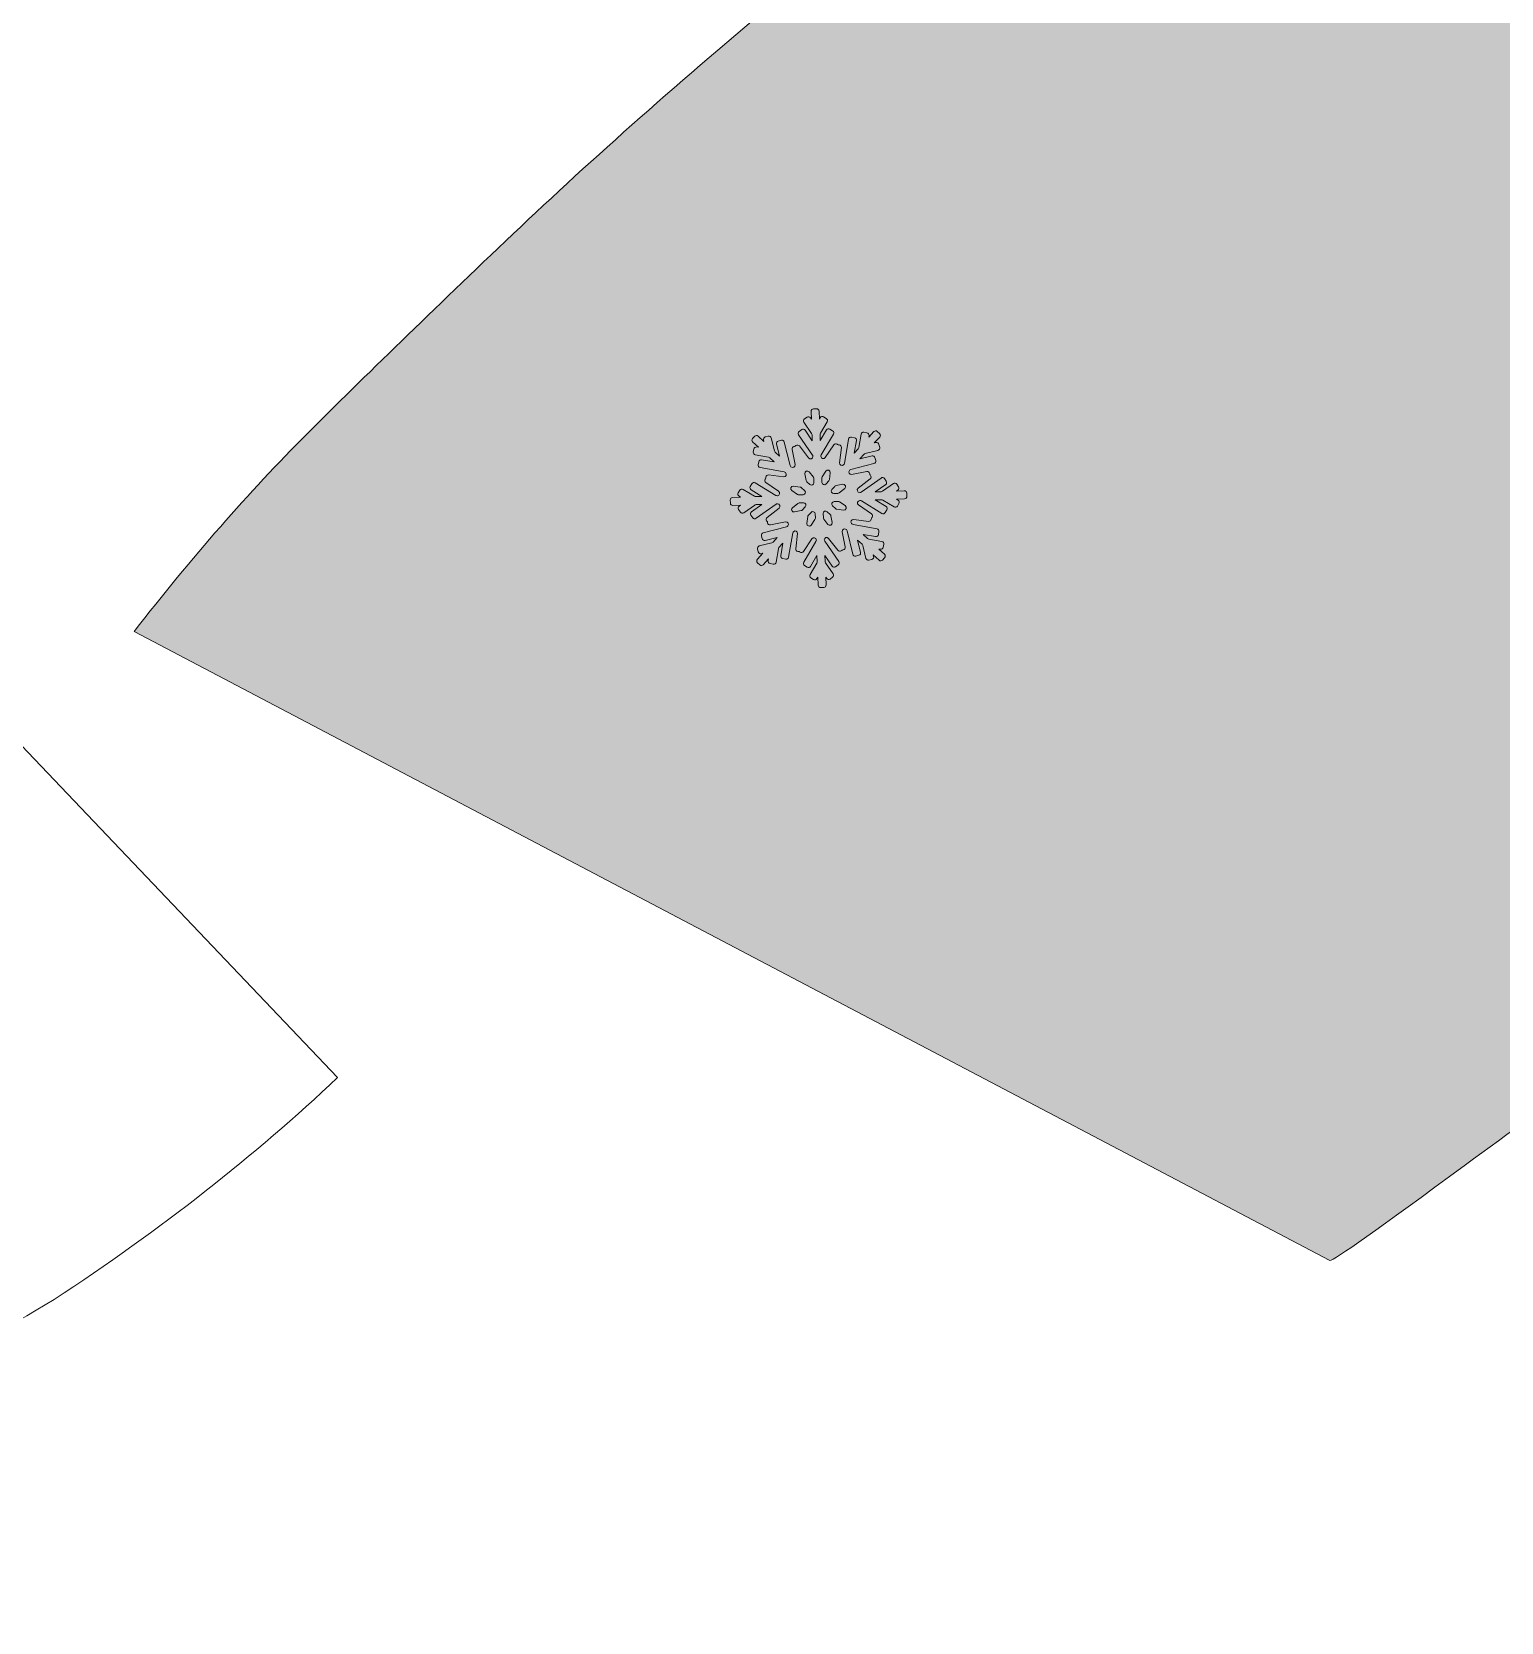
# Model space of a CAD drawing. Header units: millimetres. Extents: x 6 to 192, y -123 to -19.
# Drawn here: x 95.56 to 119.6, y -122.76 to -96.75 of the extents above; entities that cross this region are included whole.
import ezdxf

# ---------------------------------------------------------------- set-up
doc = ezdxf.new("R2010")
doc.units = ezdxf.units.MM
doc.header["$MEASUREMENT"] = 0
for name, color, linetype in [('engraving', 7, 'Continuous'), ('Layer 1', 7, 'Continuous'), ('Layer 2', 7, 'Continuous')]:
    doc.layers.add(name, color=color, linetype=linetype)

msp = doc.modelspace()

# ---------------------------------------------------------------- hatches: boundary and pattern name
at = {"layer": 'Layer 1'}
h = msp.add_hatch(color=2, dxfattribs=at)
h.dxf.hatch_style = 2
edge = h.paths.add_edge_path()
edge.add_spline(control_points=[(177.812, -93.85), (176.467, -94.657), (175.24, -95.279), (174.131, -95.716), (173.022, -96.154), (171.927, -96.439), (170.853, -96.573), (169.777, -96.709), (168.668, -96.691), (167.525, -96.523), (166.382, -96.356), (165.071, -96.069), (163.592, -95.665), (166.349, -92.372), (168.685, -88.49), (170.601, -84.018), (172.518, -79.547), (173.475, -74.992), (173.475, -70.352), (173.475, -65.108), (172.483, -60.184), (170.5, -55.578), (168.516, -50.974), (165.811, -46.956), (162.382, -43.527), (158.953, -40.098), (154.935, -37.393), (150.331, -35.409), (148.214, -34.498), (146.029, -33.798), (143.778, -33.306), (143.229, -31.368), (141.514, -29.909), (139.444, -29.751), (140.949, -28.636), (141.929, -26.852), (141.929, -24.835), (141.929, -21.455), (139.189, -18.715), (135.808, -18.715), (132.428, -18.715), (129.688, -21.455), (129.688, -24.835), (129.688, -26.852), (130.667, -28.636), (132.172, -29.751), (130.144, -29.906), (128.457, -31.31), (127.874, -33.19), (125.431, -33.686), (123.067, -34.425), (120.782, -35.409), (116.177, -37.393), (112.159, -40.098), (108.731, -43.527), (105.302, -46.956), (102.595, -50.974), (100.612, -55.578), (98.628, -60.184), (97.637, -65.108), (97.637, -70.352), (97.637, -75.395), (98.527, -80.102), (100.31, -84.472), (102.09, -88.843), (104.596, -92.74), (107.823, -96.17), (106.209, -97.516), (104.747, -98.809), (103.436, -100.053), (102.125, -101.298), (100.998, -102.39), (100.058, -103.33), (99.115, -104.272), (98.174, -105.347), (97.234, -106.557), (97.234, -106.557), (116.799, -116.844), (116.799, -116.844), (116.865, -116.844), (117.605, -116.322), (119.017, -115.28), (120.429, -114.237), (122.108, -113.095), (124.059, -111.851), (126.009, -110.607), (128.026, -109.464), (130.111, -108.423), (132.193, -107.38), (134.009, -106.86), (135.556, -106.86), (136.699, -106.86), (137.876, -107.044), (139.086, -107.414), (140.296, -107.783), (141.523, -108.237), (142.767, -108.776), (144.01, -109.313), (145.271, -109.901), (146.548, -110.541), (147.825, -111.178), (149.104, -111.767), (150.381, -112.306), (152.196, -113.112), (154.045, -113.884), (155.927, -114.625), (157.81, -115.364), (159.725, -115.986), (161.676, -116.491), (163.626, -116.995), (165.625, -117.331), (167.677, -117.499), (169.727, -117.666), (171.827, -117.583), (173.979, -117.247), (176.869, -116.776), (179.426, -116.07), (181.644, -115.129), (183.863, -114.187), (185.744, -113.247), (187.292, -112.306), (189.039, -111.162), (190.585, -109.951), (191.93, -108.674), (191.93, -108.674), (177.812, -93.85), (177.812, -93.85)], knot_values=[0, 0, 0, 0, 1, 1, 1, 2, 2, 2, 3, 3, 3, 4, 4, 4, 5, 5, 5, 6, 6, 6, 7, 7, 7, 8, 8, 8, 9, 9, 9, 10, 10, 10, 11, 11, 11, 12, 12, 12, 13, 13, 13, 14, 14, 14, 15, 15, 15, 16, 16, 16, 17, 17, 17, 18, 18, 18, 19, 19, 19, 20, 20, 20, 21, 21, 21, 22, 22, 22, 23, 23, 23, 24, 24, 24, 25, 25, 25, 26, 26, 26, 27, 27, 27, 28, 28, 28, 29, 29, 29, 30, 30, 30, 31, 31, 31, 32, 32, 32, 33, 33, 33, 34, 34, 34, 35, 35, 35, 36, 36, 36, 37, 37, 37, 38, 38, 38, 39, 39, 39, 40, 40, 40, 41, 41, 41, 42, 42, 42, 42], degree=3, periodic=1)
edge = h.paths.add_edge_path()
edge.add_spline(control_points=[(132.001, -24.835), (132.001, -22.736), (133.709, -21.028), (135.808, -21.028), (137.908, -21.028), (139.616, -22.736), (139.616, -24.835), (139.616, -26.935), (137.908, -28.643), (135.808, -28.643), (133.709, -28.643), (132.001, -26.935), (132.001, -24.835)], knot_values=[0, 0, 0, 0, 1, 1, 1, 2, 2, 2, 3, 3, 3, 4, 4, 4, 4], degree=3, periodic=1)
edge = h.paths.add_edge_path()
edge.add_spline(control_points=[(150.532, -76.504), (149.691, -78.455), (148.566, -80.152), (147.154, -81.597), (145.742, -83.044), (144.061, -84.186), (142.111, -85.026), (140.16, -85.867), (138.078, -86.286), (135.859, -86.286), (133.64, -86.286), (131.556, -85.867), (129.607, -85.026), (127.655, -84.186), (125.958, -83.044), (124.513, -81.597), (123.067, -80.152), (121.924, -78.455), (121.085, -76.504), (120.243, -74.555), (119.824, -72.47), (119.824, -70.252), (119.824, -68.033), (120.243, -65.95), (121.085, -63.999), (121.924, -62.05), (123.067, -60.369), (124.513, -58.957), (125.958, -57.545), (127.655, -56.42), (129.607, -55.578), (131.556, -54.738), (133.64, -54.318), (135.859, -54.318), (138.078, -54.318), (140.16, -54.738), (142.111, -55.578), (144.061, -56.42), (145.742, -57.545), (147.154, -58.957), (148.566, -60.369), (149.691, -62.05), (150.532, -63.999), (151.372, -65.95), (151.793, -68.033), (151.793, -70.252), (151.793, -72.47), (151.372, -74.555), (150.532, -76.504)], knot_values=[0, 0, 0, 0, 1, 1, 1, 2, 2, 2, 3, 3, 3, 4, 4, 4, 5, 5, 5, 6, 6, 6, 7, 7, 7, 8, 8, 8, 9, 9, 9, 10, 10, 10, 11, 11, 11, 12, 12, 12, 13, 13, 13, 14, 14, 14, 15, 15, 15, 16, 16, 16, 16], degree=3, periodic=1)

# ---------------------------------------------------------------- linework, layer by layer
at = {"layer": 'engraving', "lineweight": 0}
for points, knots in [([(109.878, -104.293), (109.877, -104.271), (109.858, -104.254), (109.836, -104.255), (109.836, -104.255), (109.71, -104.26), (109.71, -104.26), (109.71, -104.26), (109.733, -104.244), (109.733, -104.244), (109.751, -104.231), (109.756, -104.206), (109.743, -104.189), (109.743, -104.189), (109.714, -104.146), (109.714, -104.146), (109.701, -104.128), (109.676, -104.123), (109.658, -104.136), (109.658, -104.136), (109.479, -104.263), (109.479, -104.263), (109.473, -104.267), (109.465, -104.27), (109.458, -104.27), (109.458, -104.27), (109.361, -104.274), (109.361, -104.274), (109.361, -104.274), (109.532, -104.153), (109.532, -104.153), (109.549, -104.141), (109.554, -104.116), (109.541, -104.098), (109.541, -104.098), (109.512, -104.056), (109.512, -104.056), (109.499, -104.038), (109.474, -104.033), (109.456, -104.046), (109.456, -104.046), (109.13, -104.276), (109.13, -104.276), (109.124, -104.281), (109.117, -104.283), (109.109, -104.283), (109.109, -104.283), (109.107, -104.283), (109.107, -104.283), (109.069, -104.285), (109.051, -104.236), (109.081, -104.213), (109.081, -104.213), (109.277, -104.059), (109.277, -104.059), (109.294, -104.045), (109.297, -104.021), (109.283, -104.003), (109.283, -104.003), (109.277, -103.995), (109.277, -103.995), (109.273, -103.99), (109.271, -103.985), (109.27, -103.979), (109.27, -103.979), (109.268, -103.969), (109.268, -103.969), (109.264, -103.947), (109.243, -103.933), (109.221, -103.937), (109.221, -103.937), (108.974, -103.987), (108.974, -103.987), (108.937, -103.994), (108.911, -103.949), (108.937, -103.921), (108.937, -103.921), (108.941, -103.916), (108.941, -103.916), (108.947, -103.911), (108.953, -103.907), (108.961, -103.905), (108.961, -103.905), (109.339, -103.81), (109.339, -103.81), (109.361, -103.804), (109.374, -103.783), (109.368, -103.762), (109.368, -103.762), (109.356, -103.711), (109.356, -103.711), (109.351, -103.69), (109.329, -103.677), (109.308, -103.682), (109.308, -103.682), (109.109, -103.732), (109.109, -103.732), (109.109, -103.732), (109.178, -103.657), (109.178, -103.657), (109.183, -103.652), (109.19, -103.647), (109.197, -103.646), (109.197, -103.646), (109.405, -103.594), (109.405, -103.594), (109.426, -103.588), (109.439, -103.567), (109.434, -103.545), (109.434, -103.545), (109.421, -103.495), (109.421, -103.495), (109.416, -103.474), (109.394, -103.461), (109.373, -103.466), (109.373, -103.466), (109.346, -103.473), (109.346, -103.473), (109.346, -103.473), (109.435, -103.376), (109.435, -103.376), (109.45, -103.36), (109.449, -103.335), (109.433, -103.32), (109.433, -103.32), (109.395, -103.285), (109.395, -103.285), (109.379, -103.27), (109.354, -103.271), (109.339, -103.287), (109.339, -103.287), (109.254, -103.38), (109.254, -103.38), (109.254, -103.38), (109.259, -103.352), (109.259, -103.352), (109.262, -103.331), (109.248, -103.31), (109.226, -103.306), (109.226, -103.306), (109.176, -103.297), (109.176, -103.297), (109.155, -103.293), (109.134, -103.308), (109.13, -103.329), (109.13, -103.329), (109.092, -103.548), (109.092, -103.548), (109.091, -103.555), (109.087, -103.562), (109.082, -103.568), (109.082, -103.568), (109.017, -103.639), (109.017, -103.639), (109.017, -103.639), (109.053, -103.433), (109.053, -103.433), (109.057, -103.411), (109.043, -103.391), (109.021, -103.387), (109.021, -103.387), (108.971, -103.378), (108.971, -103.378), (108.949, -103.374), (108.929, -103.388), (108.925, -103.41), (108.925, -103.41), (108.856, -103.807), (108.856, -103.807), (108.854, -103.814), (108.851, -103.821), (108.846, -103.827), (108.846, -103.827), (108.846, -103.827), (108.846, -103.827), (108.82, -103.855), (108.772, -103.834), (108.777, -103.795), (108.777, -103.795), (108.807, -103.548), (108.807, -103.548), (108.81, -103.526), (108.794, -103.507), (108.773, -103.504), (108.773, -103.504), (108.763, -103.503), (108.763, -103.503), (108.757, -103.502), (108.751, -103.5), (108.746, -103.496), (108.746, -103.496), (108.738, -103.491), (108.738, -103.491), (108.72, -103.478), (108.695, -103.483), (108.683, -103.502), (108.683, -103.502), (108.544, -103.711), (108.544, -103.711), (108.523, -103.744), (108.473, -103.73), (108.471, -103.691), (108.471, -103.691), (108.471, -103.687), (108.471, -103.687), (108.471, -103.679), (108.473, -103.671), (108.477, -103.665), (108.477, -103.665), (108.678, -103.326), (108.678, -103.326), (108.689, -103.307), (108.683, -103.283), (108.664, -103.272), (108.664, -103.272), (108.62, -103.245), (108.62, -103.245), (108.602, -103.234), (108.577, -103.24), (108.566, -103.259), (108.566, -103.259), (108.461, -103.435), (108.461, -103.435), (108.461, -103.435), (108.457, -103.334), (108.457, -103.334), (108.457, -103.326), (108.459, -103.319), (108.463, -103.312), (108.463, -103.312), (108.573, -103.126), (108.573, -103.126), (108.584, -103.107), (108.578, -103.083), (108.559, -103.072), (108.559, -103.072), (108.516, -103.045), (108.516, -103.045), (108.497, -103.034), (108.472, -103.04), (108.461, -103.059), (108.461, -103.059), (108.447, -103.082), (108.447, -103.082), (108.447, -103.082), (108.441, -102.951), (108.441, -102.951), (108.441, -102.929), (108.422, -102.912), (108.4, -102.913), (108.4, -102.913), (108.349, -102.915), (108.349, -102.915), (108.327, -102.915), (108.31, -102.934), (108.311, -102.956), (108.311, -102.956), (108.316, -103.083), (108.316, -103.083), (108.316, -103.083), (108.301, -103.06), (108.301, -103.06), (108.288, -103.042), (108.263, -103.038), (108.245, -103.051), (108.245, -103.051), (108.204, -103.08), (108.204, -103.08), (108.186, -103.093), (108.181, -103.117), (108.194, -103.135), (108.194, -103.135), (108.32, -103.317), (108.32, -103.317), (108.324, -103.323), (108.326, -103.331), (108.327, -103.338), (108.327, -103.338), (108.331, -103.436), (108.331, -103.436), (108.331, -103.436), (108.212, -103.264), (108.212, -103.264), (108.2, -103.246), (108.175, -103.242), (108.157, -103.255), (108.157, -103.255), (108.115, -103.284), (108.115, -103.284), (108.097, -103.297), (108.093, -103.321), (108.105, -103.339), (108.105, -103.339), (108.334, -103.67), (108.334, -103.67), (108.338, -103.676), (108.341, -103.684), (108.341, -103.691), (108.341, -103.691), (108.341, -103.692), (108.341, -103.692), (108.343, -103.73), (108.294, -103.748), (108.27, -103.718), (108.27, -103.718), (108.12, -103.522), (108.12, -103.522), (108.106, -103.505), (108.081, -103.502), (108.063, -103.515), (108.063, -103.515), (108.056, -103.521), (108.056, -103.521), (108.051, -103.525), (108.045, -103.528), (108.039, -103.529), (108.039, -103.529), (108.03, -103.531), (108.03, -103.531), (108.008, -103.535), (107.995, -103.556), (107.999, -103.577), (107.999, -103.577), (108.048, -103.826), (108.048, -103.826), (108.055, -103.864), (108.01, -103.889), (107.982, -103.863), (107.982, -103.863), (107.979, -103.861), (107.979, -103.861), (107.974, -103.856), (107.97, -103.849), (107.968, -103.841), (107.968, -103.841), (107.873, -103.457), (107.873, -103.457), (107.868, -103.436), (107.846, -103.423), (107.825, -103.428), (107.825, -103.428), (107.775, -103.441), (107.775, -103.441), (107.754, -103.446), (107.741, -103.468), (107.747, -103.489), (107.747, -103.489), (107.796, -103.689), (107.796, -103.689), (107.796, -103.689), (107.723, -103.621), (107.723, -103.621), (107.717, -103.616), (107.713, -103.609), (107.711, -103.601), (107.711, -103.601), (107.659, -103.391), (107.659, -103.391), (107.654, -103.369), (107.632, -103.356), (107.611, -103.362), (107.611, -103.362), (107.562, -103.374), (107.562, -103.374), (107.54, -103.379), (107.527, -103.401), (107.533, -103.422), (107.533, -103.422), (107.539, -103.449), (107.539, -103.449), (107.539, -103.449), (107.444, -103.36), (107.444, -103.36), (107.428, -103.345), (107.403, -103.346), (107.388, -103.363), (107.388, -103.363), (107.353, -103.4), (107.353, -103.4), (107.338, -103.417), (107.339, -103.441), (107.355, -103.456), (107.355, -103.456), (107.449, -103.543), (107.449, -103.543), (107.449, -103.543), (107.421, -103.538), (107.421, -103.538), (107.4, -103.535), (107.379, -103.549), (107.375, -103.571), (107.375, -103.571), (107.366, -103.622), (107.366, -103.622), (107.363, -103.643), (107.377, -103.664), (107.398, -103.668), (107.398, -103.668), (107.614, -103.707), (107.614, -103.707), (107.621, -103.708), (107.628, -103.711), (107.634, -103.717), (107.634, -103.717), (107.705, -103.783), (107.705, -103.783), (107.705, -103.783), (107.501, -103.747), (107.501, -103.747), (107.48, -103.743), (107.459, -103.757), (107.455, -103.779), (107.455, -103.779), (107.446, -103.83), (107.446, -103.83), (107.443, -103.851), (107.457, -103.872), (107.478, -103.876), (107.478, -103.876), (107.871, -103.947), (107.871, -103.947), (107.878, -103.948), (107.885, -103.951), (107.891, -103.957), (107.891, -103.957), (107.892, -103.958), (107.892, -103.958), (107.921, -103.985), (107.898, -104.032), (107.86, -104.027), (107.86, -104.027), (107.616, -103.996), (107.616, -103.996), (107.594, -103.993), (107.574, -104.008), (107.572, -104.03), (107.572, -104.03), (107.57, -104.04), (107.57, -104.04), (107.57, -104.046), (107.567, -104.052), (107.564, -104.057), (107.564, -104.057), (107.559, -104.066), (107.559, -104.066), (107.547, -104.084), (107.551, -104.108), (107.569, -104.121), (107.569, -104.121), (107.78, -104.263), (107.78, -104.263), (107.811, -104.285), (107.797, -104.334), (107.759, -104.336), (107.759, -104.336), (107.754, -104.336), (107.754, -104.336), (107.746, -104.336), (107.739, -104.334), (107.732, -104.33), (107.732, -104.33), (107.397, -104.126), (107.397, -104.126), (107.378, -104.115), (107.354, -104.121), (107.343, -104.14), (107.343, -104.14), (107.316, -104.184), (107.316, -104.184), (107.305, -104.203), (107.311, -104.227), (107.33, -104.238), (107.33, -104.238), (107.506, -104.346), (107.506, -104.346), (107.506, -104.346), (107.405, -104.349), (107.405, -104.349), (107.398, -104.35), (107.39, -104.348), (107.383, -104.344), (107.383, -104.344), (107.2, -104.232), (107.2, -104.232), (107.181, -104.221), (107.156, -104.227), (107.145, -104.246), (107.145, -104.246), (107.119, -104.29), (107.119, -104.29), (107.108, -104.309), (107.114, -104.333), (107.132, -104.344), (107.132, -104.344), (107.157, -104.359), (107.157, -104.359), (107.157, -104.359), (107.026, -104.364), (107.026, -104.364), (107.004, -104.365), (106.987, -104.383), (106.988, -104.405), (106.988, -104.405), (106.99, -104.457), (106.99, -104.457), (106.991, -104.479), (107.01, -104.496), (107.032, -104.495), (107.032, -104.495), (107.158, -104.49), (107.158, -104.49), (107.158, -104.49), (107.134, -104.507), (107.134, -104.507), (107.117, -104.52), (107.112, -104.544), (107.125, -104.562), (107.125, -104.562), (107.154, -104.604), (107.154, -104.604), (107.167, -104.623), (107.192, -104.627), (107.21, -104.614), (107.21, -104.614), (107.389, -104.488), (107.389, -104.488), (107.395, -104.483), (107.402, -104.481), (107.41, -104.481), (107.41, -104.481), (107.507, -104.477), (107.507, -104.477), (107.507, -104.477), (107.336, -104.597), (107.336, -104.597), (107.319, -104.61), (107.314, -104.634), (107.327, -104.652), (107.327, -104.652), (107.356, -104.695), (107.356, -104.695), (107.368, -104.713), (107.393, -104.717), (107.411, -104.705), (107.411, -104.705), (107.737, -104.474), (107.737, -104.474), (107.744, -104.47), (107.751, -104.467), (107.759, -104.467), (107.759, -104.467), (107.761, -104.467), (107.761, -104.467), (107.799, -104.466), (107.817, -104.514), (107.787, -104.538), (107.787, -104.538), (107.591, -104.692), (107.591, -104.692), (107.574, -104.705), (107.571, -104.73), (107.584, -104.747), (107.584, -104.747), (107.591, -104.755), (107.591, -104.755), (107.594, -104.76), (107.597, -104.766), (107.598, -104.772), (107.598, -104.772), (107.6, -104.782), (107.6, -104.782), (107.604, -104.803), (107.625, -104.817), (107.647, -104.813), (107.647, -104.813), (107.894, -104.764), (107.894, -104.764), (107.931, -104.756), (107.957, -104.801), (107.931, -104.83), (107.931, -104.83), (107.927, -104.834), (107.927, -104.834), (107.921, -104.84), (107.914, -104.844), (107.907, -104.846), (107.907, -104.846), (107.528, -104.941), (107.528, -104.941), (107.507, -104.946), (107.494, -104.968), (107.5, -104.989), (107.5, -104.989), (107.512, -105.039), (107.512, -105.039), (107.517, -105.06), (107.539, -105.073), (107.56, -105.068), (107.56, -105.068), (107.758, -105.018), (107.758, -105.018), (107.758, -105.018), (107.69, -105.093), (107.69, -105.093), (107.685, -105.099), (107.678, -105.103), (107.67, -105.105), (107.67, -105.105), (107.463, -105.157), (107.463, -105.157), (107.442, -105.162), (107.429, -105.184), (107.434, -105.205), (107.434, -105.205), (107.447, -105.255), (107.447, -105.255), (107.452, -105.277), (107.474, -105.29), (107.495, -105.284), (107.495, -105.284), (107.522, -105.277), (107.522, -105.277), (107.522, -105.277), (107.433, -105.375), (107.433, -105.375), (107.418, -105.391), (107.419, -105.416), (107.435, -105.431), (107.435, -105.431), (107.473, -105.466), (107.473, -105.466), (107.489, -105.481), (107.514, -105.48), (107.529, -105.464), (107.529, -105.464), (107.614, -105.37), (107.614, -105.37), (107.614, -105.37), (107.609, -105.398), (107.609, -105.398), (107.606, -105.42), (107.62, -105.44), (107.641, -105.444), (107.641, -105.444), (107.692, -105.453), (107.692, -105.453), (107.713, -105.457), (107.734, -105.443), (107.738, -105.421), (107.738, -105.421), (107.776, -105.203), (107.776, -105.203), (107.777, -105.195), (107.78, -105.188), (107.786, -105.183), (107.786, -105.183), (107.851, -105.111), (107.851, -105.111), (107.851, -105.111), (107.815, -105.318), (107.815, -105.318), (107.811, -105.339), (107.825, -105.36), (107.847, -105.364), (107.847, -105.364), (107.897, -105.373), (107.897, -105.373), (107.919, -105.377), (107.939, -105.362), (107.943, -105.341), (107.943, -105.341), (108.012, -104.944), (108.012, -104.944), (108.014, -104.936), (108.017, -104.929), (108.022, -104.924), (108.022, -104.924), (108.022, -104.924), (108.022, -104.924), (108.048, -104.895), (108.095, -104.917), (108.091, -104.955), (108.091, -104.955), (108.061, -105.202), (108.061, -105.202), (108.058, -105.224), (108.073, -105.244), (108.095, -105.247), (108.095, -105.247), (108.105, -105.248), (108.105, -105.248), (108.111, -105.249), (108.117, -105.251), (108.122, -105.254), (108.122, -105.254), (108.13, -105.26), (108.13, -105.26), (108.148, -105.272), (108.173, -105.267), (108.185, -105.249), (108.185, -105.249), (108.324, -105.039), (108.324, -105.039), (108.345, -105.007), (108.395, -105.021), (108.396, -105.059), (108.396, -105.059), (108.397, -105.064), (108.397, -105.064), (108.397, -105.071), (108.395, -105.079), (108.391, -105.086), (108.391, -105.086), (108.19, -105.424), (108.19, -105.424), (108.179, -105.443), (108.185, -105.467), (108.204, -105.479), (108.204, -105.479), (108.247, -105.505), (108.247, -105.505), (108.266, -105.517), (108.291, -105.511), (108.302, -105.492), (108.302, -105.492), (108.407, -105.315), (108.407, -105.315), (108.407, -105.315), (108.411, -105.417), (108.411, -105.417), (108.411, -105.424), (108.409, -105.432), (108.405, -105.439), (108.405, -105.439), (108.295, -105.624), (108.295, -105.624), (108.284, -105.643), (108.29, -105.667), (108.309, -105.679), (108.309, -105.679), (108.352, -105.705), (108.352, -105.705), (108.371, -105.717), (108.396, -105.711), (108.407, -105.692), (108.407, -105.692), (108.421, -105.668), (108.421, -105.668), (108.421, -105.668), (108.426, -105.8), (108.426, -105.8), (108.427, -105.822), (108.446, -105.839), (108.468, -105.838), (108.468, -105.838), (108.518, -105.836), (108.518, -105.836), (108.54, -105.835), (108.557, -105.817), (108.557, -105.795), (108.557, -105.795), (108.551, -105.668), (108.551, -105.668), (108.551, -105.668), (108.567, -105.69), (108.567, -105.69), (108.579, -105.708), (108.604, -105.713), (108.622, -105.7), (108.622, -105.7), (108.664, -105.67), (108.664, -105.67), (108.682, -105.658), (108.686, -105.633), (108.674, -105.615), (108.674, -105.615), (108.548, -105.433), (108.548, -105.433), (108.544, -105.427), (108.541, -105.42), (108.541, -105.412), (108.541, -105.412), (108.537, -105.315), (108.537, -105.315), (108.537, -105.315), (108.656, -105.486), (108.656, -105.486), (108.668, -105.504), (108.693, -105.509), (108.711, -105.496), (108.711, -105.496), (108.753, -105.466), (108.753, -105.466), (108.771, -105.454), (108.775, -105.429), (108.763, -105.411), (108.763, -105.411), (108.534, -105.08), (108.534, -105.08), (108.53, -105.074), (108.527, -105.067), (108.527, -105.059), (108.527, -105.059), (108.527, -105.059), (108.527, -105.059), (108.525, -105.02), (108.574, -105.002), (108.598, -105.033), (108.598, -105.033), (108.748, -105.228), (108.748, -105.228), (108.762, -105.246), (108.787, -105.249), (108.804, -105.235), (108.804, -105.235), (108.812, -105.229), (108.812, -105.229), (108.817, -105.225), (108.822, -105.223), (108.829, -105.222), (108.829, -105.222), (108.838, -105.22), (108.838, -105.22), (108.859, -105.215), (108.873, -105.195), (108.869, -105.173), (108.869, -105.173), (108.82, -104.924), (108.82, -104.924), (108.813, -104.886), (108.858, -104.861), (108.886, -104.887), (108.886, -104.887), (108.888, -104.89), (108.888, -104.89), (108.894, -104.895), (108.898, -104.902), (108.9, -104.909), (108.9, -104.909), (108.995, -105.293), (108.995, -105.293), (109, -105.314), (109.022, -105.327), (109.043, -105.322), (109.043, -105.322), (109.092, -105.31), (109.092, -105.31), (109.114, -105.304), (109.127, -105.283), (109.121, -105.262), (109.121, -105.262), (109.072, -105.061), (109.072, -105.061), (109.072, -105.061), (109.145, -105.13), (109.145, -105.13), (109.151, -105.135), (109.155, -105.142), (109.157, -105.149), (109.157, -105.149), (109.209, -105.36), (109.209, -105.36), (109.214, -105.381), (109.236, -105.394), (109.257, -105.389), (109.257, -105.389), (109.306, -105.376), (109.306, -105.376), (109.327, -105.371), (109.34, -105.349), (109.335, -105.328), (109.335, -105.328), (109.328, -105.301), (109.328, -105.301), (109.328, -105.301), (109.424, -105.39), (109.424, -105.39), (109.44, -105.405), (109.465, -105.404), (109.48, -105.388), (109.48, -105.388), (109.515, -105.35), (109.515, -105.35), (109.529, -105.334), (109.528, -105.309), (109.513, -105.294), (109.513, -105.294), (109.419, -105.207), (109.419, -105.207), (109.419, -105.207), (109.447, -105.212), (109.447, -105.212), (109.468, -105.216), (109.489, -105.201), (109.493, -105.18), (109.493, -105.18), (109.502, -105.129), (109.502, -105.129), (109.505, -105.107), (109.491, -105.087), (109.47, -105.083), (109.47, -105.083), (109.254, -105.044), (109.254, -105.044), (109.247, -105.043), (109.24, -105.039), (109.234, -105.034), (109.234, -105.034), (109.163, -104.967), (109.163, -104.967), (109.163, -104.967), (109.367, -105.004), (109.367, -105.004), (109.388, -105.008), (109.409, -104.993), (109.413, -104.972), (109.413, -104.972), (109.422, -104.921), (109.422, -104.921), (109.425, -104.899), (109.411, -104.879), (109.39, -104.875), (109.39, -104.875), (108.997, -104.804), (108.997, -104.804), (108.99, -104.803), (108.983, -104.799), (108.977, -104.794), (108.977, -104.794), (108.975, -104.792), (108.975, -104.792), (108.947, -104.766), (108.969, -104.719), (109.008, -104.724), (109.008, -104.724), (109.252, -104.755), (109.252, -104.755), (109.274, -104.758), (109.294, -104.742), (109.296, -104.72), (109.296, -104.72), (109.298, -104.71), (109.298, -104.71), (109.298, -104.704), (109.3, -104.698), (109.304, -104.693), (109.304, -104.693), (109.309, -104.685), (109.309, -104.685), (109.321, -104.666), (109.317, -104.642), (109.299, -104.63), (109.299, -104.63), (109.088, -104.487), (109.088, -104.487), (109.056, -104.466), (109.071, -104.416), (109.109, -104.415), (109.109, -104.415), (109.114, -104.415), (109.114, -104.415), (109.122, -104.414), (109.129, -104.416), (109.136, -104.42), (109.136, -104.42), (109.471, -104.624), (109.471, -104.624), (109.489, -104.636), (109.514, -104.63), (109.525, -104.61), (109.525, -104.61), (109.552, -104.566), (109.552, -104.566), (109.563, -104.547), (109.557, -104.523), (109.538, -104.512), (109.538, -104.512), (109.362, -104.405), (109.362, -104.405), (109.362, -104.405), (109.462, -104.401), (109.462, -104.401), (109.47, -104.401), (109.478, -104.403), (109.485, -104.407), (109.485, -104.407), (109.668, -104.518), (109.668, -104.518), (109.687, -104.53), (109.711, -104.524), (109.723, -104.505), (109.723, -104.505), (109.749, -104.46), (109.749, -104.46), (109.76, -104.442), (109.754, -104.418), (109.736, -104.406), (109.736, -104.406), (109.711, -104.391), (109.711, -104.391), (109.711, -104.391), (109.841, -104.386), (109.841, -104.386), (109.863, -104.385), (109.88, -104.367), (109.88, -104.345), (109.88, -104.345), (109.878, -104.293), (109.878, -104.293)], [0, 0, 0, 0, 1, 1, 1, 2, 2, 2, 3, 3, 3, 4, 4, 4, 5, 5, 5, 6, 6, 6, 7, 7, 7, 8, 8, 8, 9, 9, 9, 10, 10, 10, 11, 11, 11, 12, 12, 12, 13, 13, 13, 14, 14, 14, 15, 15, 15, 16, 16, 16, 17, 17, 17, 18, 18, 18, 19, 19, 19, 20, 20, 20, 21, 21, 21, 22, 22, 22, 23, 23, 23, 24, 24, 24, 25, 25, 25, 26, 26, 26, 27, 27, 27, 28, 28, 28, 29, 29, 29, 30, 30, 30, 31, 31, 31, 32, 32, 32, 33, 33, 33, 34, 34, 34, 35, 35, 35, 36, 36, 36, 37, 37, 37, 38, 38, 38, 39, 39, 39, 40, 40, 40, 41, 41, 41, 42, 42, 42, 43, 43, 43, 44, 44, 44, 45, 45, 45, 46, 46, 46, 47, 47, 47, 48, 48, 48, 49, 49, 49, 50, 50, 50, 51, 51, 51, 52, 52, 52, 53, 53, 53, 54, 54, 54, 55, 55, 55, 56, 56, 56, 57, 57, 57, 58, 58, 58, 59, 59, 59, 60, 60, 60, 61, 61, 61, 62, 62, 62, 63, 63, 63, 64, 64, 64, 65, 65, 65, 66, 66, 66, 67, 67, 67, 68, 68, 68, 69, 69, 69, 70, 70, 70, 71, 71, 71, 72, 72, 72, 73, 73, 73, 74, 74, 74, 75, 75, 75, 76, 76, 76, 77, 77, 77, 78, 78, 78, 79, 79, 79, 80, 80, 80, 81, 81, 81, 82, 82, 82, 83, 83, 83, 84, 84, 84, 85, 85, 85, 86, 86, 86, 87, 87, 87, 88, 88, 88, 89, 89, 89, 90, 90, 90, 91, 91, 91, 92, 92, 92, 93, 93, 93, 94, 94, 94, 95, 95, 95, 96, 96, 96, 97, 97, 97, 98, 98, 98, 99, 99, 99, 100, 100, 100, 101, 101, 101, 102, 102, 102, 103, 103, 103, 104, 104, 104, 105, 105, 105, 106, 106, 106, 107, 107, 107, 108, 108, 108, 109, 109, 109, 110, 110, 110, 111, 111, 111, 112, 112, 112, 113, 113, 113, 114, 114, 114, 115, 115, 115, 116, 116, 116, 117, 117, 117, 118, 118, 118, 119, 119, 119, 120, 120, 120, 121, 121, 121, 122, 122, 122, 123, 123, 123, 124, 124, 124, 125, 125, 125, 126, 126, 126, 127, 127, 127, 128, 128, 128, 129, 129, 129, 130, 130, 130, 131, 131, 131, 132, 132, 132, 133, 133, 133, 134, 134, 134, 135, 135, 135, 136, 136, 136, 137, 137, 137, 138, 138, 138, 139, 139, 139, 140, 140, 140, 141, 141, 141, 142, 142, 142, 143, 143, 143, 144, 144, 144, 145, 145, 145, 146, 146, 146, 147, 147, 147, 148, 148, 148, 149, 149, 149, 150, 150, 150, 151, 151, 151, 152, 152, 152, 153, 153, 153, 154, 154, 154, 155, 155, 155, 156, 156, 156, 157, 157, 157, 158, 158, 158, 159, 159, 159, 160, 160, 160, 161, 161, 161, 162, 162, 162, 163, 163, 163, 164, 164, 164, 165, 165, 165, 166, 166, 166, 167, 167, 167, 168, 168, 168, 169, 169, 169, 170, 170, 170, 171, 171, 171, 172, 172, 172, 173, 173, 173, 174, 174, 174, 175, 175, 175, 176, 176, 176, 177, 177, 177, 178, 178, 178, 179, 179, 179, 180, 180, 180, 181, 181, 181, 182, 182, 182, 183, 183, 183, 184, 184, 184, 185, 185, 185, 186, 186, 186, 187, 187, 187, 188, 188, 188, 189, 189, 189, 190, 190, 190, 191, 191, 191, 192, 192, 192, 193, 193, 193, 194, 194, 194, 195, 195, 195, 196, 196, 196, 197, 197, 197, 198, 198, 198, 199, 199, 199, 200, 200, 200, 201, 201, 201, 202, 202, 202, 203, 203, 203, 204, 204, 204, 205, 205, 205, 206, 206, 206, 207, 207, 207, 208, 208, 208, 209, 209, 209, 210, 210, 210, 211, 211, 211, 212, 212, 212, 213, 213, 213, 214, 214, 214, 215, 215, 215, 216, 216, 216, 217, 217, 217, 218, 218, 218, 219, 219, 219, 220, 220, 220, 221, 221, 221, 222, 222, 222, 223, 223, 223, 224, 224, 224, 225, 225, 225, 226, 226, 226, 227, 227, 227, 228, 228, 228, 229, 229, 229, 230, 230, 230, 231, 231, 231, 232, 232, 232, 233, 233, 233, 234, 234, 234, 235, 235, 235, 236, 236, 236, 237, 237, 237, 238, 238, 238, 239, 239, 239, 240, 240, 240, 241, 241, 241, 242, 242, 242, 243, 243, 243, 244, 244, 244, 245, 245, 245, 246, 246, 246, 247, 247, 247, 248, 248, 248, 249, 249, 249, 250, 250, 250, 251, 251, 251, 252, 252, 252, 253, 253, 253, 254, 254, 254, 255, 255, 255, 256, 256, 256, 257, 257, 257, 258, 258, 258, 259, 259, 259, 260, 260, 260, 261, 261, 261, 262, 262, 262, 263, 263, 263, 264, 264, 264, 265, 265, 265, 266, 266, 266, 267, 267, 267, 268, 268, 268, 269, 269, 269, 270, 270, 270, 271, 271, 271, 272, 272, 272, 273, 273, 273, 274, 274, 274, 275, 275, 275, 276, 276, 276, 277, 277, 277, 278, 278, 278, 279, 279, 279, 280, 280, 280, 281, 281, 281, 282, 282, 282, 283, 283, 283, 284, 284, 284, 285, 285, 285, 286, 286, 286, 287, 287, 287, 288, 288, 288, 289, 289, 289, 290, 290, 290, 291, 291, 291, 292, 292, 292, 293, 293, 293, 294, 294, 294, 295, 295, 295, 296, 296, 296, 297, 297, 297, 298, 298, 298, 299, 299, 299, 300, 300, 300, 301, 301, 301, 302, 302, 302, 303, 303, 303, 304, 304, 304, 305, 305, 305, 306, 306, 306, 307, 307, 307, 308, 308, 308, 309, 309, 309, 310, 310, 310, 311, 311, 311, 312, 312, 312, 313, 313, 313, 314, 314, 314, 315, 315, 315, 316, 316, 316, 317, 317, 317, 318, 318, 318, 319, 319, 319, 320, 320, 320, 321, 321, 321, 322, 322, 322, 323, 323, 323, 324, 324, 324, 325, 325, 325, 326, 326, 326, 327, 327, 327, 328, 328, 328, 329, 329, 329, 330, 330, 330, 331, 331, 331, 332, 332, 332, 333, 333, 333, 334, 334, 334, 335, 335, 335, 336, 336, 336, 336]), ([(108.281, -103.946), (108.281, -103.946), (108.348, -104.032), (108.348, -104.032), (108.353, -104.039), (108.355, -104.047), (108.356, -104.055), (108.356, -104.055), (108.358, -104.122), (108.358, -104.122), (108.36, -104.158), (108.318, -104.177), (108.292, -104.153), (108.292, -104.153), (108.244, -104.108), (108.244, -104.108), (108.238, -104.102), (108.234, -104.095), (108.232, -104.087), (108.232, -104.087), (108.211, -103.978), (108.211, -103.978), (108.202, -103.937), (108.255, -103.913), (108.281, -103.946)], [0, 0, 0, 0, 1, 1, 1, 2, 2, 2, 3, 3, 3, 4, 4, 4, 5, 5, 5, 6, 6, 6, 7, 7, 7, 8, 8, 8, 8]), ([(108.489, -104.117), (108.489, -104.117), (108.486, -104.05), (108.486, -104.05), (108.486, -104.042), (108.488, -104.034), (108.493, -104.027), (108.493, -104.027), (108.553, -103.935), (108.553, -103.935), (108.576, -103.9), (108.631, -103.92), (108.626, -103.962), (108.626, -103.962), (108.612, -104.072), (108.612, -104.072), (108.611, -104.08), (108.608, -104.088), (108.602, -104.094), (108.602, -104.094), (108.558, -104.143), (108.558, -104.143), (108.534, -104.169), (108.49, -104.153), (108.489, -104.117)], [0, 0, 0, 0, 1, 1, 1, 2, 2, 2, 3, 3, 3, 4, 4, 4, 5, 5, 5, 6, 6, 6, 7, 7, 7, 8, 8, 8, 8]), ([(108.09, -104.315), (108.09, -104.315), (107.996, -104.252), (107.996, -104.252), (107.962, -104.229), (107.982, -104.175), (108.024, -104.18), (108.024, -104.18), (108.133, -104.194), (108.133, -104.194), (108.141, -104.195), (108.149, -104.198), (108.155, -104.204), (108.155, -104.204), (108.205, -104.251), (108.205, -104.251), (108.231, -104.275), (108.215, -104.318), (108.18, -104.319), (108.18, -104.319), (108.113, -104.322), (108.113, -104.322), (108.105, -104.322), (108.097, -104.32), (108.09, -104.315)], [0, 0, 0, 0, 1, 1, 1, 2, 2, 2, 3, 3, 3, 4, 4, 4, 5, 5, 5, 6, 6, 6, 7, 7, 7, 8, 8, 8, 8]), ([(108.652, -104.233), (108.652, -104.233), (108.698, -104.183), (108.698, -104.183), (108.703, -104.177), (108.711, -104.173), (108.719, -104.171), (108.719, -104.171), (108.828, -104.149), (108.828, -104.149), (108.869, -104.141), (108.893, -104.194), (108.861, -104.22), (108.861, -104.22), (108.773, -104.289), (108.773, -104.289), (108.766, -104.294), (108.758, -104.297), (108.75, -104.297), (108.75, -104.297), (108.683, -104.3), (108.683, -104.3), (108.648, -104.301), (108.628, -104.26), (108.652, -104.233)], [0, 0, 0, 0, 1, 1, 1, 2, 2, 2, 3, 3, 3, 4, 4, 4, 5, 5, 5, 6, 6, 6, 7, 7, 7, 8, 8, 8, 8]), ([(108.216, -104.517), (108.216, -104.517), (108.17, -104.567), (108.17, -104.567), (108.165, -104.573), (108.157, -104.578), (108.149, -104.579), (108.149, -104.579), (108.04, -104.601), (108.04, -104.601), (107.999, -104.609), (107.975, -104.557), (108.007, -104.531), (108.007, -104.531), (108.095, -104.462), (108.095, -104.462), (108.102, -104.456), (108.11, -104.453), (108.118, -104.453), (108.118, -104.453), (108.185, -104.451), (108.185, -104.451), (108.22, -104.449), (108.24, -104.491), (108.216, -104.517)], [0, 0, 0, 0, 1, 1, 1, 2, 2, 2, 3, 3, 3, 4, 4, 4, 5, 5, 5, 6, 6, 6, 7, 7, 7, 8, 8, 8, 8]), ([(108.778, -104.435), (108.778, -104.435), (108.871, -104.498), (108.871, -104.498), (108.906, -104.522), (108.885, -104.576), (108.844, -104.571), (108.844, -104.571), (108.735, -104.557), (108.735, -104.557), (108.726, -104.556), (108.719, -104.552), (108.713, -104.546), (108.713, -104.546), (108.663, -104.5), (108.663, -104.5), (108.637, -104.476), (108.653, -104.432), (108.688, -104.431), (108.688, -104.431), (108.754, -104.428), (108.754, -104.428), (108.763, -104.428), (108.771, -104.431), (108.778, -104.435)], [0, 0, 0, 0, 1, 1, 1, 2, 2, 2, 3, 3, 3, 4, 4, 4, 5, 5, 5, 6, 6, 6, 7, 7, 7, 8, 8, 8, 8]), ([(108.379, -104.633), (108.379, -104.633), (108.382, -104.7), (108.382, -104.7), (108.382, -104.708), (108.38, -104.717), (108.375, -104.724), (108.375, -104.724), (108.315, -104.815), (108.315, -104.815), (108.292, -104.85), (108.237, -104.83), (108.242, -104.789), (108.242, -104.789), (108.256, -104.678), (108.256, -104.678), (108.257, -104.67), (108.26, -104.663), (108.266, -104.657), (108.266, -104.657), (108.31, -104.608), (108.31, -104.608), (108.334, -104.582), (108.378, -104.598), (108.379, -104.633)], [0, 0, 0, 0, 1, 1, 1, 2, 2, 2, 3, 3, 3, 4, 4, 4, 5, 5, 5, 6, 6, 6, 7, 7, 7, 8, 8, 8, 8]), ([(108.587, -104.804), (108.587, -104.804), (108.52, -104.718), (108.52, -104.718), (108.515, -104.712), (108.512, -104.704), (108.512, -104.695), (108.512, -104.695), (108.509, -104.628), (108.509, -104.628), (108.508, -104.593), (108.55, -104.573), (108.576, -104.598), (108.576, -104.598), (108.624, -104.642), (108.624, -104.642), (108.63, -104.648), (108.634, -104.656), (108.636, -104.664), (108.636, -104.664), (108.657, -104.773), (108.657, -104.773), (108.665, -104.814), (108.612, -104.838), (108.587, -104.804)], [0, 0, 0, 0, 1, 1, 1, 2, 2, 2, 3, 3, 3, 4, 4, 4, 5, 5, 5, 6, 6, 6, 7, 7, 7, 8, 8, 8, 8])]:
    msp.add_open_spline(points, degree=3, knots=knots, dxfattribs=at)
at = {"layer": 'Layer 1', "lineweight": 0}
msp.add_open_spline([(177.812, -93.85), (176.467, -94.657), (175.24, -95.279), (174.131, -95.716), (173.022, -96.154), (171.927, -96.439), (170.853, -96.573), (169.777, -96.709), (168.668, -96.691), (167.525, -96.523), (166.382, -96.356), (165.071, -96.069), (163.592, -95.665), (166.349, -92.372), (168.685, -88.49), (170.601, -84.018), (172.518, -79.547), (173.475, -74.992), (173.475, -70.352), (173.475, -65.108), (172.483, -60.184), (170.5, -55.578), (168.516, -50.974), (165.811, -46.956), (162.382, -43.527), (158.953, -40.098), (154.935, -37.393), (150.331, -35.409), (148.214, -34.498), (146.029, -33.798), (143.778, -33.306), (143.229, -31.368), (141.514, -29.909), (139.444, -29.751), (140.949, -28.636), (141.929, -26.852), (141.929, -24.835), (141.929, -21.455), (139.189, -18.715), (135.808, -18.715), (132.428, -18.715), (129.688, -21.455), (129.688, -24.835), (129.688, -26.852), (130.667, -28.636), (132.172, -29.751), (130.144, -29.906), (128.457, -31.31), (127.874, -33.19), (125.431, -33.686), (123.067, -34.425), (120.782, -35.409), (116.177, -37.393), (112.159, -40.098), (108.731, -43.527), (105.302, -46.956), (102.595, -50.974), (100.612, -55.578), (98.628, -60.184), (97.637, -65.108), (97.637, -70.352), (97.637, -75.395), (98.527, -80.102), (100.31, -84.472), (102.09, -88.843), (104.596, -92.74), (107.823, -96.17), (106.209, -97.516), (104.747, -98.809), (103.436, -100.053), (102.125, -101.298), (100.998, -102.39), (100.058, -103.33), (99.115, -104.272), (98.174, -105.347), (97.234, -106.557), (97.234, -106.557), (116.799, -116.844), (116.799, -116.844), (116.865, -116.844), (117.605, -116.322), (119.017, -115.28), (120.429, -114.237), (122.108, -113.095), (124.059, -111.851), (126.009, -110.607), (128.026, -109.464), (130.111, -108.423), (132.193, -107.38), (134.009, -106.86), (135.556, -106.86), (136.699, -106.86), (137.876, -107.044), (139.086, -107.414), (140.296, -107.783), (141.523, -108.237), (142.767, -108.776), (144.01, -109.313), (145.271, -109.901), (146.548, -110.541), (147.825, -111.178), (149.104, -111.767), (150.381, -112.306), (152.196, -113.112), (154.045, -113.884), (155.927, -114.625), (157.81, -115.364), (159.725, -115.986), (161.676, -116.491), (163.626, -116.995), (165.625, -117.331), (167.677, -117.499), (169.727, -117.666), (171.827, -117.583), (173.979, -117.247), (176.869, -116.776), (179.426, -116.07), (181.644, -115.129), (183.863, -114.187), (185.744, -113.247), (187.292, -112.306), (189.039, -111.162), (190.585, -109.951), (191.93, -108.674), (191.93, -108.674), (177.812, -93.85), (177.812, -93.85)], degree=3, knots=[0, 0, 0, 0, 1, 1, 1, 2, 2, 2, 3, 3, 3, 4, 4, 4, 5, 5, 5, 6, 6, 6, 7, 7, 7, 8, 8, 8, 9, 9, 9, 10, 10, 10, 11, 11, 11, 12, 12, 12, 13, 13, 13, 14, 14, 14, 15, 15, 15, 16, 16, 16, 17, 17, 17, 18, 18, 18, 19, 19, 19, 20, 20, 20, 21, 21, 21, 22, 22, 22, 23, 23, 23, 24, 24, 24, 25, 25, 25, 26, 26, 26, 27, 27, 27, 28, 28, 28, 29, 29, 29, 30, 30, 30, 31, 31, 31, 32, 32, 32, 33, 33, 33, 34, 34, 34, 35, 35, 35, 36, 36, 36, 37, 37, 37, 38, 38, 38, 39, 39, 39, 40, 40, 40, 41, 41, 41, 42, 42, 42, 42], dxfattribs=at)
at = {"layer": 'Layer 2', "lineweight": 0}
msp.add_open_spline([(86.442, -99.027), (85.097, -99.834), (83.871, -100.456), (82.762, -100.893), (81.652, -101.331), (80.558, -101.616), (79.484, -101.75), (79.006, -101.81), (78.522, -101.84), (78.031, -101.84), (77.416, -101.84), (76.791, -101.793), (76.155, -101.699), (75.012, -101.533), (73.701, -101.246), (72.223, -100.842), (74.979, -97.549), (77.316, -93.666), (79.232, -89.195), (81.148, -84.724), (82.106, -80.168), (82.106, -75.529), (82.106, -70.285), (81.114, -65.361), (79.131, -60.755), (77.147, -56.151), (74.442, -52.133), (71.012, -48.704), (67.584, -45.275), (63.565, -42.569), (58.961, -40.585), (54.355, -38.603), (49.431, -37.61), (44.187, -37.61), (38.943, -37.61), (34.017, -38.603), (29.413, -40.585), (24.807, -42.569), (20.79, -45.275), (17.361, -48.704), (13.932, -52.133), (11.226, -56.151), (9.243, -60.755), (7.259, -65.361), (6.268, -70.285), (6.268, -75.529), (6.268, -80.572), (7.158, -85.279), (8.941, -89.648), (10.721, -94.019), (13.226, -97.917), (16.454, -101.346), (14.839, -102.692), (13.378, -103.985), (12.067, -105.229), (10.755, -106.474), (9.629, -107.566), (8.689, -108.507), (7.746, -109.448), (6.805, -110.524), (5.865, -111.734), (5.865, -111.734), (25.429, -122.021), (25.429, -122.021), (25.495, -122.021), (26.236, -121.499), (27.648, -120.457), (29.06, -119.414), (30.739, -118.272), (32.69, -117.028), (34.64, -115.783), (36.656, -114.641), (38.741, -113.599), (40.824, -112.556), (42.64, -112.037), (44.187, -112.037), (45.329, -112.037), (46.506, -112.221), (47.717, -112.591), (48.927, -112.96), (50.153, -113.414), (51.398, -113.952), (52.641, -114.489), (53.902, -115.077), (55.179, -115.717), (56.456, -116.355), (57.734, -116.944), (59.012, -117.482), (60.827, -118.289), (62.675, -119.061), (64.558, -119.801), (66.44, -120.541), (68.356, -121.163), (70.306, -121.668), (72.256, -122.172), (74.255, -122.507), (76.307, -122.676), (76.991, -122.731), (77.68, -122.759), (78.374, -122.759), (79.763, -122.759), (81.175, -122.648), (82.61, -122.423), (85.5, -121.952), (88.056, -121.247), (90.275, -120.305), (92.493, -119.364), (94.375, -118.423), (95.923, -117.482), (97.67, -116.338), (99.215, -115.128), (100.561, -113.851), (100.561, -113.851), (86.442, -99.027), (86.442, -99.027)], degree=3, knots=[0, 0, 0, 0, 1, 1, 1, 2, 2, 2, 3, 3, 3, 4, 4, 4, 5, 5, 5, 6, 6, 6, 7, 7, 7, 8, 8, 8, 9, 9, 9, 10, 10, 10, 11, 11, 11, 12, 12, 12, 13, 13, 13, 14, 14, 14, 15, 15, 15, 16, 16, 16, 17, 17, 17, 18, 18, 18, 19, 19, 19, 20, 20, 20, 21, 21, 21, 22, 22, 22, 23, 23, 23, 24, 24, 24, 25, 25, 25, 26, 26, 26, 27, 27, 27, 28, 28, 28, 29, 29, 29, 30, 30, 30, 31, 31, 31, 32, 32, 32, 33, 33, 33, 34, 34, 34, 35, 35, 35, 36, 36, 36, 37, 37, 37, 38, 38, 38, 38], dxfattribs=at)

doc.saveas('drawing.dxf')
